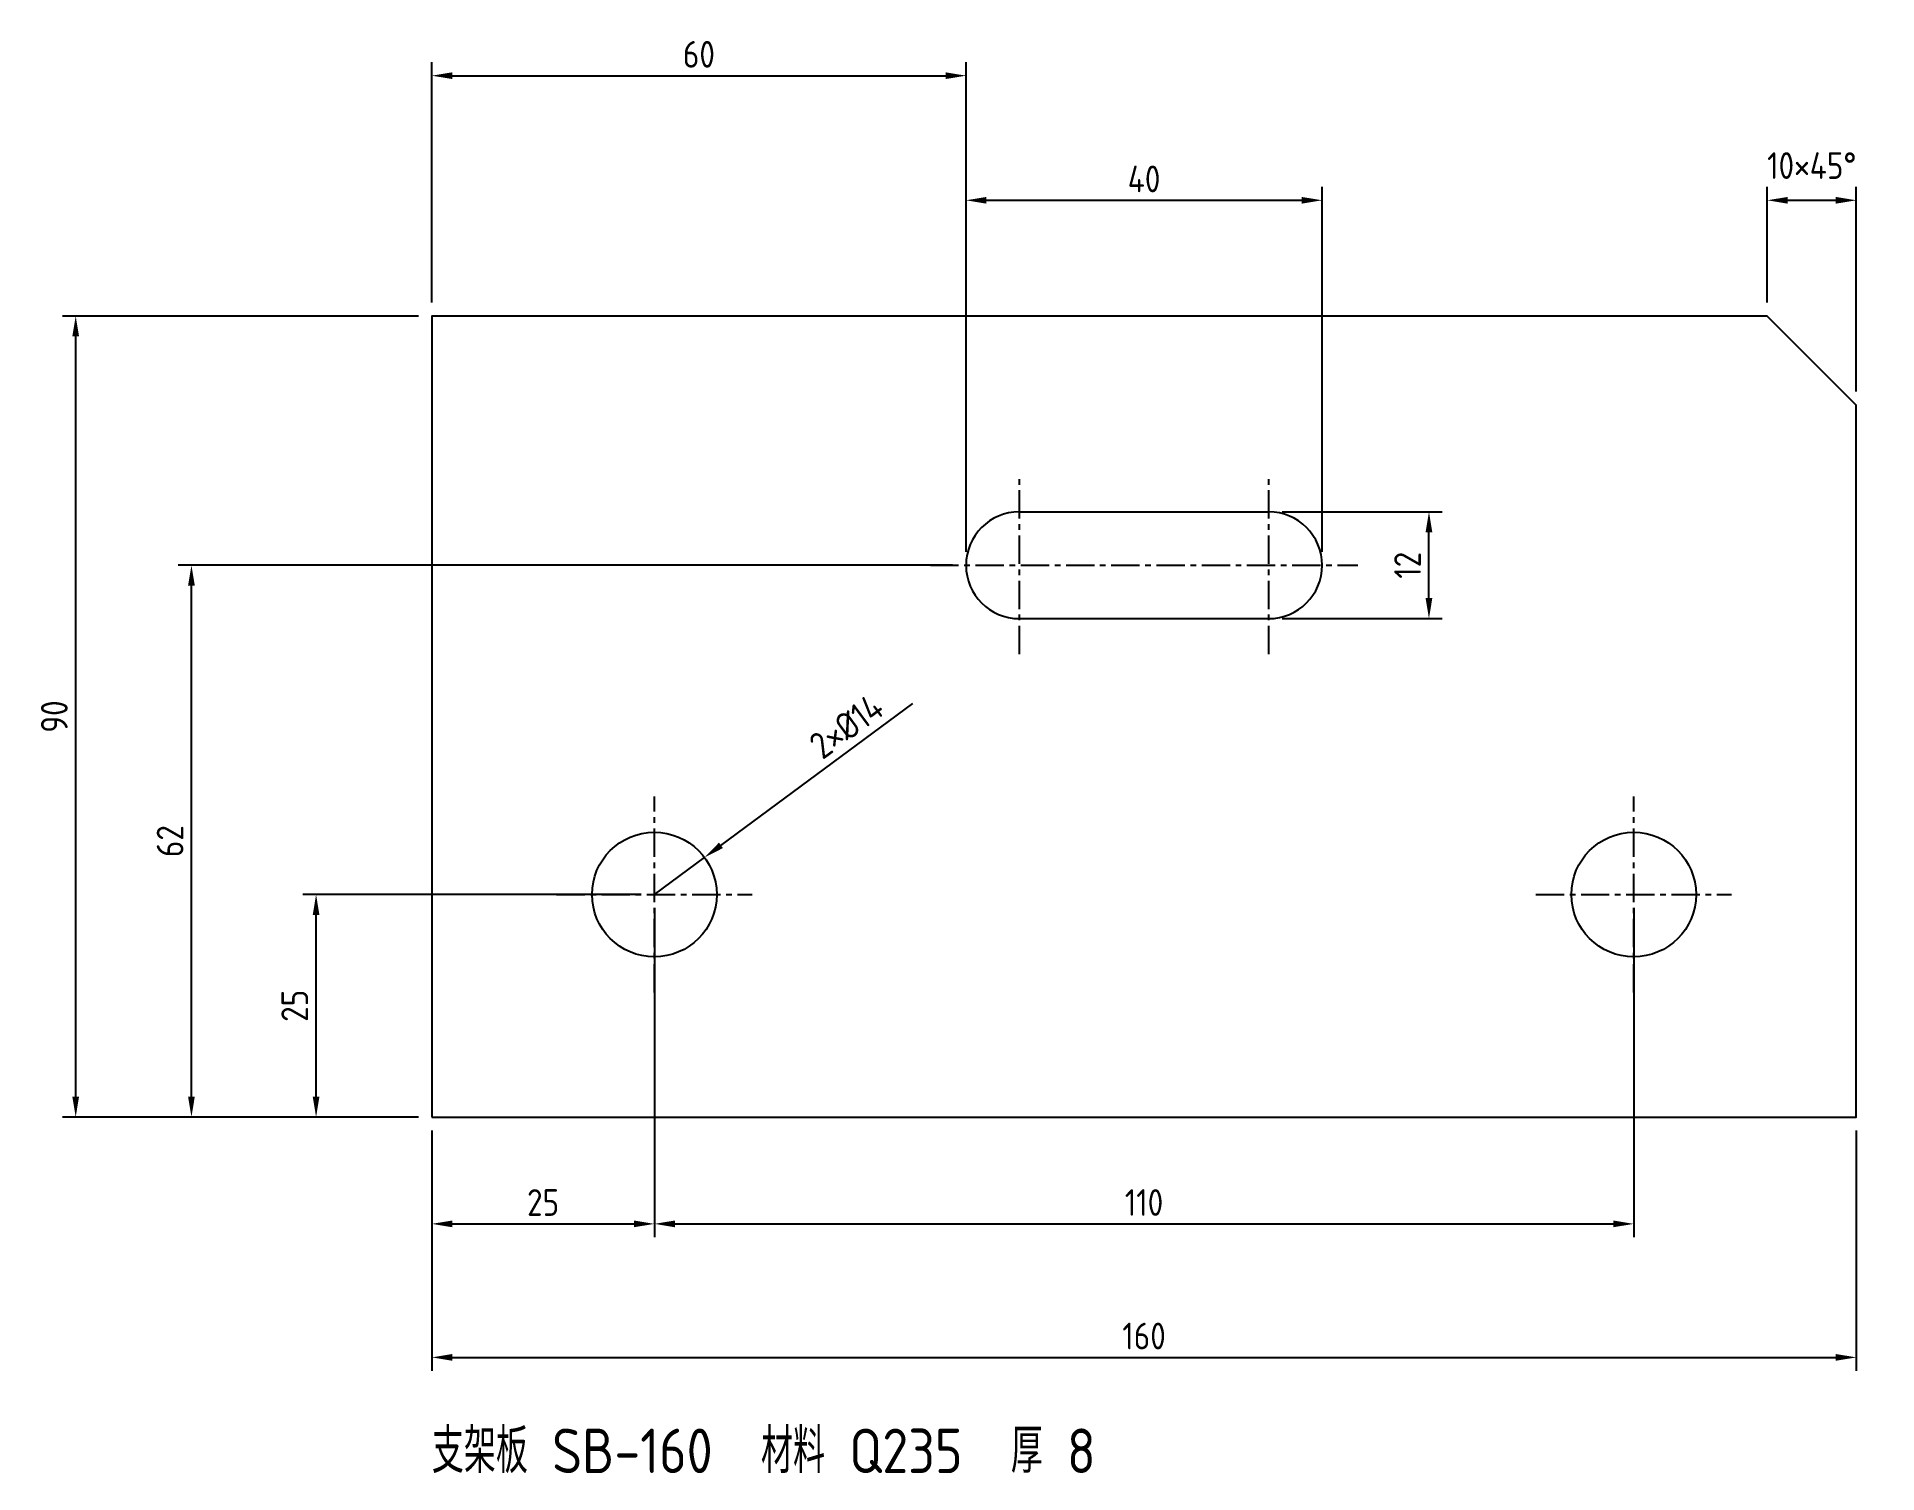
# Model space of a CAD drawing. Header units: millimetres. Extents: x -44 to 162, y -40 to 121.
import ezdxf

# ---------------------------------------------------------------- set-up
doc = ezdxf.new("R2010")
doc.units = ezdxf.units.MM
doc.linetypes.add('CENTER', pattern=[5.08, 3.175, -0.635, 0.635, -0.635])
for name, color, linetype in [('CENTER', 1, 'CENTER'), ('DIM', 3, 'Continuous'), ('OUTLINE', 7, 'Continuous'), ('TEXT', 7, 'Continuous')]:
    doc.layers.add(name, color=color, linetype=linetype)
doc.styles.get("Standard").update_dxf_attribs({"font": 'gbenor.shx', "bigfont": 'gbcbig.shx'})
doc.dimstyles.new('SB160_MM', dxfattribs={"dimtxt": 3, "dimasz": 2.3, "dimexe": 1.5, "dimexo": 1.5, "dimgap": 0.9, "dimtad": 1, "dimdec": 0, "dimtxsty": 'Standard', "dimcen": 2.5, "dimazin": 3, "dimtfac": 1, "dimtmove": 1, "dimatfit": 3})

msp = doc.modelspace()

# ---------------------------------------------------------------- linework, layer by layer
at = {"layer": 'CENTER'}
for p, q in [((66, 52), (66, 72)), ((94, 52), (94, 72)), ((56, 62), (104, 62)), ((25, 14), (25, 36)), ((135, 14), (135, 36)), ((14, 25), (36, 25)), ((124, 25), (146, 25))]:
    msp.add_line(p, q, dxfattribs=at)
at = {"layer": 'OUTLINE'}
for p, q in [((66, 68), (94, 68)), ((66, 56), (94, 56))]:
    msp.add_line(p, q, dxfattribs=at)
msp.add_lwpolyline([(0, 0), (160, 0), (160, 80), (150, 90), (0, 90)], close=True, dxfattribs=at)
for centre in [(25, 25), (135, 25)]:
    msp.add_circle(centre, 7, dxfattribs=at)
for centre, start, end in [((66, 62), 90, 270), ((94, 62), 270, 90)]:
    msp.add_arc(centre, 6, start, end, dxfattribs=at)

# ---------------------------------------------------------------- texts
at = {"layer": 'TEXT'}
msp.add_text('支架板 SB-160  材料 Q235  厚 8', height=5, dxfattribs=at).set_placement((0, -40))

# ---------------------------------------------------------------- dimensions: what is measured, and where the dimension line sits
at = {"layer": 'DIM'}
for base, p1, p2 in [((0, 117), (0, 90), (60, 62)), ((60, 103), (60, 62), (100, 62)), ((0, -12), (0, 0), (25, 25)), ((25, -12), (25, 25), (135, 25)), ((0, -27), (0, 0), (160, 0))]:
    msp.add_linear_dim(base=base, p1=p1, p2=p2, dimstyle='SB160_MM', dxfattribs=at).render()
msp.add_linear_dim(base=(150, 103), p1=(150, 90), p2=(160, 80), text='<>×45°', dimstyle='SB160_MM', dxfattribs=at).render()
for base, p1, p2 in [((-40, 0), (0, 0), (0, 90)), ((112, 56), (94, 56), (94, 68)), ((-27, 0), (0, 0), (60, 62)), ((-13, 0), (0, 0), (25, 25))]:
    msp.add_linear_dim(base=base, p1=p1, p2=p2, angle=90, dimstyle='SB160_MM', dxfattribs=at).render()
msp.add_diameter_dim(center=(25, 25), radius=7, location=(48, 42), text='2×<>', dimstyle='SB160_MM', dxfattribs=at).render()

doc.saveas('drawing.dxf')
